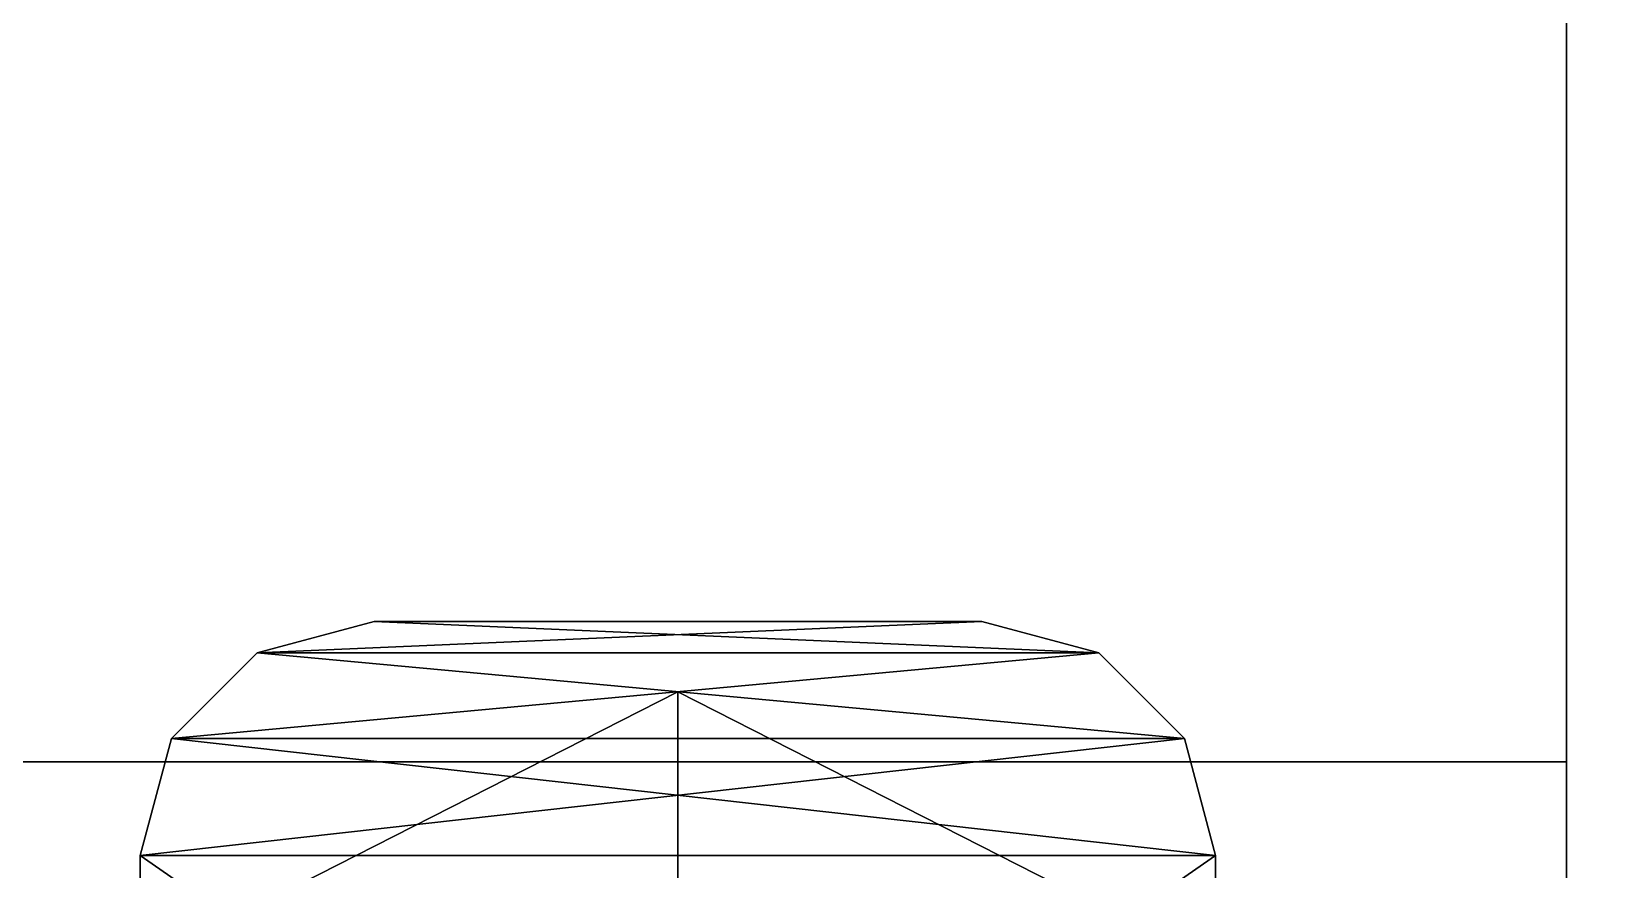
# Model space of a CAD drawing. Extents: x -100 to 4856, y -100 to 4830.
# Drawn here: x 459.17 to 492.65, y 3867.69 to 3885.62 of the extents above; entities that cross this region are included whole.
import ezdxf

# ---------------------------------------------------------------- set-up
doc = ezdxf.new("R2010")
doc.units = 0
for name, color, linetype in [('LAYER0', 7, 'CONTINUOUS'), ('LAYER151', 7, 'CONTINUOUS'), ('LAYER160', 7, 'CONTINUOUS'), ('LAYER172', 7, 'CONTINUOUS'), ('LAYER174', 7, 'CONTINUOUS'), ('LAYER179', 7, 'CONTINUOUS'), ('LAYER272', 7, 'CONTINUOUS'), ('LAYER277', 7, 'CONTINUOUS'), ('LAYER286', 7, 'CONTINUOUS'), ('LAYER291', 7, 'CONTINUOUS'), ('LAYER300', 7, 'CONTINUOUS'), ('LAYER305', 7, 'CONTINUOUS'), ('LAYER641', 7, 'CONTINUOUS'), ('LAYER642', 7, 'CONTINUOUS')]:
    doc.layers.add(name, color=color, linetype=linetype)

msp = doc.modelspace()

# ---------------------------------------------------------------- linework, layer by layer
at = {"layer": 'LAYER0', "invisible_edges": 1}
for points in [[(4856, 4830, -5), (-100, -100, -5), (-100, 4830, -5), (4856, 4830, -5)], [(-100, -100, -5), (4856, 4830, -5), (4856, -100, -5), (-100, -100, -5)], [(4856, -100), (-100, 4830), (-100, -100), (4856, -100)], [(-100, 4830), (4856, -100), (4856, 4830), (-100, 4830)]]:
    msp.add_3dface(points, dxfattribs=at)
at = {"layer": 'LAYER151', "invisible_edges": 1}
for points in [[(20, 4242, 80), (570, 3852, 80), (20, 3852, 80), (20, 4242, 80)], [(570, 3852, 80), (20, 4242, 80), (570, 4242, 80), (570, 3852, 80)], [(570, 4242, 98), (20, 3852, 98), (570, 3852, 98), (570, 4242, 98)], [(20, 3852, 98), (570, 4242, 98), (20, 4242, 98), (20, 3852, 98)]]:
    msp.add_3dface(points, dxfattribs=at)
at = {"layer": 'LAYER160', "invisible_edges": 1}
for points in [[(20, 3852, 2539), (570, 4242, 2539), (20, 4242, 2539), (20, 3852, 2539)], [(570, 4242, 2539), (20, 3852, 2539), (570, 3852, 2539), (570, 4242, 2539)], [(570, 3852, 2521), (20, 4242, 2521), (570, 4242, 2521), (570, 3852, 2521)], [(20, 4242, 2521), (570, 3852, 2521), (20, 3852, 2521), (20, 4242, 2521)]]:
    msp.add_3dface(points, dxfattribs=at)
at = {"layer": 'LAYER172', "invisible_edges": 1}
for points in [[(44.6, 3852, 1984), (510, 4242, 1984), (44.6, 4242, 1984), (44.6, 3852, 1984)], [(510, 4242, 1984), (44.6, 3852, 1984), (510, 3852, 1984), (510, 4242, 1984)], [(510, 3852, 1966), (44.6, 4242, 1966), (510, 4242, 1966), (510, 3852, 1966)], [(44.6, 4242, 1966), (510, 3852, 1966), (44.6, 3852, 1966), (44.6, 4242, 1966)]]:
    msp.add_3dface(points, dxfattribs=at)
at = {"layer": 'LAYER174', "invisible_edges": 1}
for points in [[(44.6, 3852, 866), (510, 4242, 866), (44.6, 4242, 866), (44.6, 3852, 866)], [(510, 4242, 866), (44.6, 3852, 866), (510, 3852, 866), (510, 4242, 866)], [(510, 3852, 848), (44.6, 4242, 848), (510, 4242, 848), (510, 3852, 848)], [(44.6, 4242, 848), (510, 3852, 848), (44.6, 3852, 848), (44.6, 4242, 848)]]:
    msp.add_3dface(points, dxfattribs=at)
at = {"layer": 'LAYER179'}
for points in [[(466.5, 3873, 846.01), (464, 3872.33, 848), (466.5, 3873, 848), (466.5, 3873, 846.01)], [(464, 3872.33, 846.01), (464, 3872.33, 848), (466.5, 3873, 846.01), (464, 3872.33, 846.01)], [(479.5, 3873, 846.01), (464, 3872.33, 846.01), (466.5, 3873, 846.01), (479.5, 3873, 846.01)], [(482, 3872.33, 846.01), (464, 3872.33, 846.01), (479.5, 3873, 846.01), (482, 3872.33, 846.01)], [(464, 3872.33, 848), (482, 3872.33, 848), (466.5, 3873, 848), (464, 3872.33, 848)], [(479.5, 3873, 846.01), (464, 3872.33, 846.01), (482, 3872.33, 846.01), (479.5, 3873, 846.01)], [(466.5, 3873, 846.01), (464, 3872.33, 846.01), (479.5, 3873, 846.01), (466.5, 3873, 846.01)], [(479.5, 3873, 848), (464, 3872.33, 848), (482, 3872.33, 848), (479.5, 3873, 848)], [(466.5, 3873, 848), (464, 3872.33, 848), (479.5, 3873, 848), (466.5, 3873, 848)], [(464, 3872.33, 846.01), (466.5, 3873, 848), (466.5, 3873, 846.01), (464, 3872.33, 846.01)], [(464, 3872.33, 848), (466.5, 3873, 848), (464, 3872.33, 846.01), (464, 3872.33, 848)], [(466.5, 3873, 848), (479.5, 3873, 846.01), (479.5, 3873, 848), (466.5, 3873, 848)], [(466.5, 3873, 846.01), (479.5, 3873, 846.01), (466.5, 3873, 848), (466.5, 3873, 846.01)], [(466.5, 3873, 846.01), (479.5, 3873, 848), (479.5, 3873, 846.01), (466.5, 3873, 846.01)], [(466.5, 3873, 848), (479.5, 3873, 848), (466.5, 3873, 846.01), (466.5, 3873, 848)], [(466.5, 3873, 848), (482, 3872.33, 848), (479.5, 3873, 848), (466.5, 3873, 848)], [(479.5, 3873, 848), (482, 3872.33, 846.01), (479.5, 3873, 846.01), (479.5, 3873, 848)], [(482, 3872.33, 848), (482, 3872.33, 846.01), (479.5, 3873, 848), (482, 3872.33, 848)], [(482, 3872.33, 846.01), (479.5, 3873, 848), (479.5, 3873, 846.01), (482, 3872.33, 846.01)], [(482, 3872.33, 848), (479.5, 3873, 848), (482, 3872.33, 846.01), (482, 3872.33, 848)], [(464, 3872.33, 846.01), (462.1699, 3870.5, 848), (464, 3872.33, 848), (464, 3872.33, 846.01)], [(462.1699, 3870.5, 846.01), (462.1699, 3870.5, 848), (464, 3872.33, 846.01), (462.1699, 3870.5, 846.01)], [(482, 3872.33, 846.01), (462.1699, 3870.5, 846.01), (464, 3872.33, 846.01), (482, 3872.33, 846.01)], [(483.8301, 3870.5, 846.01), (462.1699, 3870.5, 846.01), (482, 3872.33, 846.01), (483.8301, 3870.5, 846.01)], [(462.1699, 3870.5, 848), (483.8301, 3870.5, 848), (464, 3872.33, 848), (462.1699, 3870.5, 848)], [(482, 3872.33, 846.01), (462.1699, 3870.5, 846.01), (483.8301, 3870.5, 846.01), (482, 3872.33, 846.01)], [(464, 3872.33, 846.01), (462.1699, 3870.5, 846.01), (482, 3872.33, 846.01), (464, 3872.33, 846.01)], [(482, 3872.33, 848), (462.1699, 3870.5, 848), (483.8301, 3870.5, 848), (482, 3872.33, 848)], [(464, 3872.33, 848), (462.1699, 3870.5, 848), (482, 3872.33, 848), (464, 3872.33, 848)], [(462.1699, 3870.5, 846.01), (464, 3872.33, 848), (464, 3872.33, 846.01), (462.1699, 3870.5, 846.01)], [(462.1699, 3870.5, 848), (464, 3872.33, 848), (462.1699, 3870.5, 846.01), (462.1699, 3870.5, 848)], [(464, 3872.33, 848), (483.8301, 3870.5, 848), (482, 3872.33, 848), (464, 3872.33, 848)], [(482, 3872.33, 848), (483.8301, 3870.5, 846.01), (482, 3872.33, 846.01), (482, 3872.33, 848)], [(483.8301, 3870.5, 848), (483.8301, 3870.5, 846.01), (482, 3872.33, 848), (483.8301, 3870.5, 848)], [(483.8301, 3870.5, 846.01), (482, 3872.33, 848), (482, 3872.33, 846.01), (483.8301, 3870.5, 846.01)], [(483.8301, 3870.5, 848), (482, 3872.33, 848), (483.8301, 3870.5, 846.01), (483.8301, 3870.5, 848)], [(464.9165, 3867.387, 862), (473, 3865, 862), (473, 3871.5, 862), (464.9165, 3867.387, 862)], [(473, 3871.5, 848), (464.9165, 3867.387, 862), (473, 3871.5, 862), (473, 3871.5, 848)], [(464.9165, 3867.387, 848), (464.9165, 3867.387, 862), (473, 3871.5, 848), (464.9165, 3867.387, 848)], [(473, 3871.5, 848), (464.9165, 3867.387, 862), (464.9165, 3867.387, 848), (473, 3871.5, 848)], [(473, 3871.5, 862), (464.9165, 3867.387, 862), (473, 3871.5, 848), (473, 3871.5, 862)], [(464.9165, 3867.387, 862), (473, 3871.5, 862), (473, 3865, 862), (464.9165, 3867.387, 862)], [(473, 3865, 862), (481.0835, 3867.387, 862), (473, 3871.5, 862), (473, 3865, 862)], [(473, 3871.5, 862), (481.0835, 3867.387, 848), (473, 3871.5, 848), (473, 3871.5, 862)], [(481.0835, 3867.387, 862), (481.0835, 3867.387, 848), (473, 3871.5, 862), (481.0835, 3867.387, 862)], [(481.0835, 3867.387, 848), (473, 3871.5, 862), (473, 3871.5, 848), (481.0835, 3867.387, 848)], [(481.0835, 3867.387, 862), (473, 3871.5, 862), (481.0835, 3867.387, 848), (481.0835, 3867.387, 862)], [(481.0835, 3867.387, 862), (473, 3871.5, 862), (473, 3865, 862), (481.0835, 3867.387, 862)], [(462.1699, 3870.5, 846.01), (461.5, 3868, 848), (462.1699, 3870.5, 848), (462.1699, 3870.5, 846.01)], [(461.5, 3868, 846.01), (461.5, 3868, 848), (462.1699, 3870.5, 846.01), (461.5, 3868, 846.01)], [(461.5, 3868, 846.01), (462.1699, 3870.5, 846.01), (484.5, 3868, 846.01), (461.5, 3868, 846.01)], [(461.5, 3868, 848), (484.5, 3868, 848), (462.1699, 3870.5, 848), (461.5, 3868, 848)], [(483.8301, 3870.5, 846.01), (461.5, 3868, 846.01), (484.5, 3868, 846.01), (483.8301, 3870.5, 846.01)], [(462.1699, 3870.5, 846.01), (461.5, 3868, 846.01), (483.8301, 3870.5, 846.01), (462.1699, 3870.5, 846.01)], [(483.8301, 3870.5, 848), (461.5, 3868, 848), (484.5, 3868, 848), (483.8301, 3870.5, 848)], [(462.1699, 3870.5, 848), (461.5, 3868, 848), (483.8301, 3870.5, 848), (462.1699, 3870.5, 848)], [(461.5, 3868, 846.01), (462.1699, 3870.5, 848), (462.1699, 3870.5, 846.01), (461.5, 3868, 846.01)], [(461.5, 3868, 848), (462.1699, 3870.5, 848), (461.5, 3868, 846.01), (461.5, 3868, 848)], [(484.5, 3868, 846.01), (462.1699, 3870.5, 846.01), (483.8301, 3870.5, 846.01), (484.5, 3868, 846.01)], [(462.1699, 3870.5, 848), (484.5, 3868, 848), (483.8301, 3870.5, 848), (462.1699, 3870.5, 848)], [(483.8301, 3870.5, 848), (484.5, 3868, 846.01), (483.8301, 3870.5, 846.01), (483.8301, 3870.5, 848)], [(484.5, 3868, 848), (484.5, 3868, 846.01), (483.8301, 3870.5, 848), (484.5, 3868, 848)], [(484.5, 3868, 846.01), (483.8301, 3870.5, 848), (483.8301, 3870.5, 846.01), (484.5, 3868, 846.01)], [(484.5, 3868, 848), (483.8301, 3870.5, 848), (484.5, 3868, 846.01), (484.5, 3868, 848)], [(461.5, 3852, 846.01), (484.5, 3868, 846.01), (484.5, 3852, 846.01), (461.5, 3852, 846.01)], [(461.5, 3868, 846.01), (484.5, 3868, 846.01), (461.5, 3852, 846.01), (461.5, 3868, 846.01)], [(461.5, 3852, 848), (484.5, 3868, 848), (484.5, 3852, 848), (461.5, 3852, 848)], [(461.5, 3868, 848), (484.5, 3868, 848), (461.5, 3852, 848), (461.5, 3868, 848)], [(461.5, 3868, 848), (461.5, 3852, 846.01), (461.5, 3868, 846.01), (461.5, 3868, 848)], [(461.5, 3852, 848), (461.5, 3852, 846.01), (461.5, 3868, 848), (461.5, 3852, 848)], [(484.5, 3868, 846.01), (461.5, 3852, 846.01), (461.5, 3868, 846.01), (484.5, 3868, 846.01)], [(484.5, 3852, 846.01), (461.5, 3852, 846.01), (484.5, 3868, 846.01), (484.5, 3852, 846.01)], [(461.5, 3852, 846.01), (461.5, 3868, 848), (461.5, 3868, 846.01), (461.5, 3852, 846.01)], [(461.5, 3852, 848), (461.5, 3868, 848), (461.5, 3852, 846.01), (461.5, 3852, 848)], [(461.5, 3868, 848), (484.5, 3852, 848), (484.5, 3868, 848), (461.5, 3868, 848)], [(461.5, 3852, 848), (484.5, 3852, 848), (461.5, 3868, 848), (461.5, 3852, 848)], [(484.5, 3868, 846.01), (484.5, 3852, 848), (484.5, 3852, 846.01), (484.5, 3868, 846.01)], [(484.5, 3868, 848), (484.5, 3852, 848), (484.5, 3868, 846.01), (484.5, 3868, 848)], [(484.5, 3852, 848), (484.5, 3868, 846.01), (484.5, 3868, 848), (484.5, 3852, 848)], [(484.5, 3852, 846.01), (484.5, 3868, 846.01), (484.5, 3852, 848), (484.5, 3852, 846.01)]]:
    msp.add_3dface(points, dxfattribs=at)
at = {"layer": 'LAYER272', "invisible_edges": 1}
for points in [[(44.6, 3852, 482), (510, 4242, 482), (44.6, 4242, 482), (44.6, 3852, 482)], [(510, 4242, 482), (44.6, 3852, 482), (510, 3852, 482), (510, 4242, 482)], [(510, 3852, 464), (44.6, 4242, 464), (510, 4242, 464), (510, 3852, 464)], [(44.6, 4242, 464), (510, 3852, 464), (44.6, 3852, 464), (44.6, 4242, 464)]]:
    msp.add_3dface(points, dxfattribs=at)
at = {"layer": 'LAYER277'}
for points in [[(466.5, 3873, 462.01), (464, 3872.33, 464), (466.5, 3873, 464), (466.5, 3873, 462.01)], [(464, 3872.33, 462.01), (464, 3872.33, 464), (466.5, 3873, 462.01), (464, 3872.33, 462.01)], [(479.5, 3873, 462.01), (464, 3872.33, 462.01), (466.5, 3873, 462.01), (479.5, 3873, 462.01)], [(482, 3872.33, 462.01), (464, 3872.33, 462.01), (479.5, 3873, 462.01), (482, 3872.33, 462.01)], [(464, 3872.33, 464), (482, 3872.33, 464), (466.5, 3873, 464), (464, 3872.33, 464)], [(479.5, 3873, 462.01), (464, 3872.33, 462.01), (482, 3872.33, 462.01), (479.5, 3873, 462.01)], [(466.5, 3873, 462.01), (464, 3872.33, 462.01), (479.5, 3873, 462.01), (466.5, 3873, 462.01)], [(479.5, 3873, 464), (464, 3872.33, 464), (482, 3872.33, 464), (479.5, 3873, 464)], [(466.5, 3873, 464), (464, 3872.33, 464), (479.5, 3873, 464), (466.5, 3873, 464)], [(464, 3872.33, 462.01), (466.5, 3873, 464), (466.5, 3873, 462.01), (464, 3872.33, 462.01)], [(464, 3872.33, 464), (466.5, 3873, 464), (464, 3872.33, 462.01), (464, 3872.33, 464)], [(466.5, 3873, 464), (479.5, 3873, 462.01), (479.5, 3873, 464), (466.5, 3873, 464)], [(466.5, 3873, 462.01), (479.5, 3873, 462.01), (466.5, 3873, 464), (466.5, 3873, 462.01)], [(466.5, 3873, 462.01), (479.5, 3873, 464), (479.5, 3873, 462.01), (466.5, 3873, 462.01)], [(466.5, 3873, 464), (479.5, 3873, 464), (466.5, 3873, 462.01), (466.5, 3873, 464)], [(466.5, 3873, 464), (482, 3872.33, 464), (479.5, 3873, 464), (466.5, 3873, 464)], [(479.5, 3873, 464), (482, 3872.33, 462.01), (479.5, 3873, 462.01), (479.5, 3873, 464)], [(482, 3872.33, 464), (482, 3872.33, 462.01), (479.5, 3873, 464), (482, 3872.33, 464)], [(482, 3872.33, 462.01), (479.5, 3873, 464), (479.5, 3873, 462.01), (482, 3872.33, 462.01)], [(482, 3872.33, 464), (479.5, 3873, 464), (482, 3872.33, 462.01), (482, 3872.33, 464)], [(464, 3872.33, 462.01), (462.1699, 3870.5, 464), (464, 3872.33, 464), (464, 3872.33, 462.01)], [(462.1699, 3870.5, 462.01), (462.1699, 3870.5, 464), (464, 3872.33, 462.01), (462.1699, 3870.5, 462.01)], [(482, 3872.33, 462.01), (462.1699, 3870.5, 462.01), (464, 3872.33, 462.01), (482, 3872.33, 462.01)], [(483.8301, 3870.5, 462.01), (462.1699, 3870.5, 462.01), (482, 3872.33, 462.01), (483.8301, 3870.5, 462.01)], [(462.1699, 3870.5, 464), (483.8301, 3870.5, 464), (464, 3872.33, 464), (462.1699, 3870.5, 464)], [(482, 3872.33, 462.01), (462.1699, 3870.5, 462.01), (483.8301, 3870.5, 462.01), (482, 3872.33, 462.01)], [(464, 3872.33, 462.01), (462.1699, 3870.5, 462.01), (482, 3872.33, 462.01), (464, 3872.33, 462.01)], [(482, 3872.33, 464), (462.1699, 3870.5, 464), (483.8301, 3870.5, 464), (482, 3872.33, 464)], [(464, 3872.33, 464), (462.1699, 3870.5, 464), (482, 3872.33, 464), (464, 3872.33, 464)], [(462.1699, 3870.5, 462.01), (464, 3872.33, 464), (464, 3872.33, 462.01), (462.1699, 3870.5, 462.01)], [(462.1699, 3870.5, 464), (464, 3872.33, 464), (462.1699, 3870.5, 462.01), (462.1699, 3870.5, 464)], [(464, 3872.33, 464), (483.8301, 3870.5, 464), (482, 3872.33, 464), (464, 3872.33, 464)], [(482, 3872.33, 464), (483.8301, 3870.5, 462.01), (482, 3872.33, 462.01), (482, 3872.33, 464)], [(483.8301, 3870.5, 464), (483.8301, 3870.5, 462.01), (482, 3872.33, 464), (483.8301, 3870.5, 464)], [(483.8301, 3870.5, 462.01), (482, 3872.33, 464), (482, 3872.33, 462.01), (483.8301, 3870.5, 462.01)], [(483.8301, 3870.5, 464), (482, 3872.33, 464), (483.8301, 3870.5, 462.01), (483.8301, 3870.5, 464)], [(464.9165, 3867.387, 478), (473, 3865, 478), (473, 3871.5, 478), (464.9165, 3867.387, 478)], [(473, 3871.5, 464), (464.9165, 3867.387, 478), (473, 3871.5, 478), (473, 3871.5, 464)], [(464.9165, 3867.387, 464), (464.9165, 3867.387, 478), (473, 3871.5, 464), (464.9165, 3867.387, 464)], [(473, 3871.5, 464), (464.9165, 3867.387, 478), (464.9165, 3867.387, 464), (473, 3871.5, 464)], [(473, 3871.5, 478), (464.9165, 3867.387, 478), (473, 3871.5, 464), (473, 3871.5, 478)], [(464.9165, 3867.387, 478), (473, 3871.5, 478), (473, 3865, 478), (464.9165, 3867.387, 478)], [(473, 3865, 478), (481.0835, 3867.387, 478), (473, 3871.5, 478), (473, 3865, 478)], [(473, 3871.5, 478), (481.0835, 3867.387, 464), (473, 3871.5, 464), (473, 3871.5, 478)], [(481.0835, 3867.387, 478), (481.0835, 3867.387, 464), (473, 3871.5, 478), (481.0835, 3867.387, 478)], [(481.0835, 3867.387, 464), (473, 3871.5, 478), (473, 3871.5, 464), (481.0835, 3867.387, 464)], [(481.0835, 3867.387, 478), (473, 3871.5, 478), (481.0835, 3867.387, 464), (481.0835, 3867.387, 478)], [(481.0835, 3867.387, 478), (473, 3871.5, 478), (473, 3865, 478), (481.0835, 3867.387, 478)], [(462.1699, 3870.5, 462.01), (461.5, 3868, 464), (462.1699, 3870.5, 464), (462.1699, 3870.5, 462.01)], [(461.5, 3868, 462.01), (461.5, 3868, 464), (462.1699, 3870.5, 462.01), (461.5, 3868, 462.01)], [(461.5, 3868, 462.01), (462.1699, 3870.5, 462.01), (484.5, 3868, 462.01), (461.5, 3868, 462.01)], [(461.5, 3868, 464), (484.5, 3868, 464), (462.1699, 3870.5, 464), (461.5, 3868, 464)], [(483.8301, 3870.5, 462.01), (461.5, 3868, 462.01), (484.5, 3868, 462.01), (483.8301, 3870.5, 462.01)], [(462.1699, 3870.5, 462.01), (461.5, 3868, 462.01), (483.8301, 3870.5, 462.01), (462.1699, 3870.5, 462.01)], [(483.8301, 3870.5, 464), (461.5, 3868, 464), (484.5, 3868, 464), (483.8301, 3870.5, 464)], [(462.1699, 3870.5, 464), (461.5, 3868, 464), (483.8301, 3870.5, 464), (462.1699, 3870.5, 464)], [(461.5, 3868, 462.01), (462.1699, 3870.5, 464), (462.1699, 3870.5, 462.01), (461.5, 3868, 462.01)], [(461.5, 3868, 464), (462.1699, 3870.5, 464), (461.5, 3868, 462.01), (461.5, 3868, 464)], [(484.5, 3868, 462.01), (462.1699, 3870.5, 462.01), (483.8301, 3870.5, 462.01), (484.5, 3868, 462.01)], [(462.1699, 3870.5, 464), (484.5, 3868, 464), (483.8301, 3870.5, 464), (462.1699, 3870.5, 464)], [(483.8301, 3870.5, 464), (484.5, 3868, 462.01), (483.8301, 3870.5, 462.01), (483.8301, 3870.5, 464)], [(484.5, 3868, 464), (484.5, 3868, 462.01), (483.8301, 3870.5, 464), (484.5, 3868, 464)], [(484.5, 3868, 462.01), (483.8301, 3870.5, 464), (483.8301, 3870.5, 462.01), (484.5, 3868, 462.01)], [(484.5, 3868, 464), (483.8301, 3870.5, 464), (484.5, 3868, 462.01), (484.5, 3868, 464)], [(461.5, 3852, 462.01), (484.5, 3868, 462.01), (484.5, 3852, 462.01), (461.5, 3852, 462.01)], [(461.5, 3868, 462.01), (484.5, 3868, 462.01), (461.5, 3852, 462.01), (461.5, 3868, 462.01)], [(461.5, 3852, 464), (484.5, 3868, 464), (484.5, 3852, 464), (461.5, 3852, 464)], [(461.5, 3868, 464), (484.5, 3868, 464), (461.5, 3852, 464), (461.5, 3868, 464)], [(461.5, 3868, 464), (461.5, 3852, 462.01), (461.5, 3868, 462.01), (461.5, 3868, 464)], [(461.5, 3852, 464), (461.5, 3852, 462.01), (461.5, 3868, 464), (461.5, 3852, 464)], [(484.5, 3868, 462.01), (461.5, 3852, 462.01), (461.5, 3868, 462.01), (484.5, 3868, 462.01)], [(484.5, 3852, 462.01), (461.5, 3852, 462.01), (484.5, 3868, 462.01), (484.5, 3852, 462.01)], [(461.5, 3852, 462.01), (461.5, 3868, 464), (461.5, 3868, 462.01), (461.5, 3852, 462.01)], [(461.5, 3852, 464), (461.5, 3868, 464), (461.5, 3852, 462.01), (461.5, 3852, 464)], [(461.5, 3868, 464), (484.5, 3852, 464), (484.5, 3868, 464), (461.5, 3868, 464)], [(461.5, 3852, 464), (484.5, 3852, 464), (461.5, 3868, 464), (461.5, 3852, 464)], [(484.5, 3868, 462.01), (484.5, 3852, 464), (484.5, 3852, 462.01), (484.5, 3868, 462.01)], [(484.5, 3868, 464), (484.5, 3852, 464), (484.5, 3868, 462.01), (484.5, 3868, 464)], [(484.5, 3852, 464), (484.5, 3868, 462.01), (484.5, 3868, 464), (484.5, 3852, 464)], [(484.5, 3852, 462.01), (484.5, 3868, 462.01), (484.5, 3852, 464), (484.5, 3852, 462.01)]]:
    msp.add_3dface(points, dxfattribs=at)
at = {"layer": 'LAYER286', "invisible_edges": 1}
for points in [[(44.6, 3852, 1240), (510, 4242, 1240), (44.6, 4242, 1240), (44.6, 3852, 1240)], [(510, 4242, 1240), (44.6, 3852, 1240), (510, 3852, 1240), (510, 4242, 1240)], [(510, 3852, 1222), (44.6, 4242, 1222), (510, 4242, 1222), (510, 3852, 1222)], [(44.6, 4242, 1222), (510, 3852, 1222), (44.6, 3852, 1222), (44.6, 4242, 1222)]]:
    msp.add_3dface(points, dxfattribs=at)
at = {"layer": 'LAYER291'}
for points in [[(466.5, 3873, 1220.01), (464, 3872.33, 1222), (466.5, 3873, 1222), (466.5, 3873, 1220.01)], [(464, 3872.33, 1220.01), (464, 3872.33, 1222), (466.5, 3873, 1220.01), (464, 3872.33, 1220.01)], [(479.5, 3873, 1220.01), (464, 3872.33, 1220.01), (466.5, 3873, 1220.01), (479.5, 3873, 1220.01)], [(482, 3872.33, 1220.01), (464, 3872.33, 1220.01), (479.5, 3873, 1220.01), (482, 3872.33, 1220.01)], [(464, 3872.33, 1222), (482, 3872.33, 1222), (466.5, 3873, 1222), (464, 3872.33, 1222)], [(479.5, 3873, 1220.01), (464, 3872.33, 1220.01), (482, 3872.33, 1220.01), (479.5, 3873, 1220.01)], [(466.5, 3873, 1220.01), (464, 3872.33, 1220.01), (479.5, 3873, 1220.01), (466.5, 3873, 1220.01)], [(479.5, 3873, 1222), (464, 3872.33, 1222), (482, 3872.33, 1222), (479.5, 3873, 1222)], [(466.5, 3873, 1222), (464, 3872.33, 1222), (479.5, 3873, 1222), (466.5, 3873, 1222)], [(464, 3872.33, 1220.01), (466.5, 3873, 1222), (466.5, 3873, 1220.01), (464, 3872.33, 1220.01)], [(464, 3872.33, 1222), (466.5, 3873, 1222), (464, 3872.33, 1220.01), (464, 3872.33, 1222)], [(466.5, 3873, 1222), (479.5, 3873, 1220.01), (479.5, 3873, 1222), (466.5, 3873, 1222)], [(466.5, 3873, 1220.01), (479.5, 3873, 1220.01), (466.5, 3873, 1222), (466.5, 3873, 1220.01)], [(466.5, 3873, 1220.01), (479.5, 3873, 1222), (479.5, 3873, 1220.01), (466.5, 3873, 1220.01)], [(466.5, 3873, 1222), (479.5, 3873, 1222), (466.5, 3873, 1220.01), (466.5, 3873, 1222)], [(466.5, 3873, 1222), (482, 3872.33, 1222), (479.5, 3873, 1222), (466.5, 3873, 1222)], [(479.5, 3873, 1222), (482, 3872.33, 1220.01), (479.5, 3873, 1220.01), (479.5, 3873, 1222)], [(482, 3872.33, 1222), (482, 3872.33, 1220.01), (479.5, 3873, 1222), (482, 3872.33, 1222)], [(482, 3872.33, 1220.01), (479.5, 3873, 1222), (479.5, 3873, 1220.01), (482, 3872.33, 1220.01)], [(482, 3872.33, 1222), (479.5, 3873, 1222), (482, 3872.33, 1220.01), (482, 3872.33, 1222)], [(464, 3872.33, 1220.01), (462.1699, 3870.5, 1222), (464, 3872.33, 1222), (464, 3872.33, 1220.01)], [(462.1699, 3870.5, 1220.01), (462.1699, 3870.5, 1222), (464, 3872.33, 1220.01), (462.1699, 3870.5, 1220.01)], [(482, 3872.33, 1220.01), (462.1699, 3870.5, 1220.01), (464, 3872.33, 1220.01), (482, 3872.33, 1220.01)], [(483.8301, 3870.5, 1220.01), (462.1699, 3870.5, 1220.01), (482, 3872.33, 1220.01), (483.8301, 3870.5, 1220.01)], [(462.1699, 3870.5, 1222), (483.8301, 3870.5, 1222), (464, 3872.33, 1222), (462.1699, 3870.5, 1222)], [(482, 3872.33, 1220.01), (462.1699, 3870.5, 1220.01), (483.8301, 3870.5, 1220.01), (482, 3872.33, 1220.01)], [(464, 3872.33, 1220.01), (462.1699, 3870.5, 1220.01), (482, 3872.33, 1220.01), (464, 3872.33, 1220.01)], [(482, 3872.33, 1222), (462.1699, 3870.5, 1222), (483.8301, 3870.5, 1222), (482, 3872.33, 1222)], [(464, 3872.33, 1222), (462.1699, 3870.5, 1222), (482, 3872.33, 1222), (464, 3872.33, 1222)], [(462.1699, 3870.5, 1220.01), (464, 3872.33, 1222), (464, 3872.33, 1220.01), (462.1699, 3870.5, 1220.01)], [(462.1699, 3870.5, 1222), (464, 3872.33, 1222), (462.1699, 3870.5, 1220.01), (462.1699, 3870.5, 1222)], [(464, 3872.33, 1222), (483.8301, 3870.5, 1222), (482, 3872.33, 1222), (464, 3872.33, 1222)], [(482, 3872.33, 1222), (483.8301, 3870.5, 1220.01), (482, 3872.33, 1220.01), (482, 3872.33, 1222)], [(483.8301, 3870.5, 1222), (483.8301, 3870.5, 1220.01), (482, 3872.33, 1222), (483.8301, 3870.5, 1222)], [(483.8301, 3870.5, 1220.01), (482, 3872.33, 1222), (482, 3872.33, 1220.01), (483.8301, 3870.5, 1220.01)], [(483.8301, 3870.5, 1222), (482, 3872.33, 1222), (483.8301, 3870.5, 1220.01), (483.8301, 3870.5, 1222)], [(464.9165, 3867.387, 1236), (473, 3865, 1236), (473, 3871.5, 1236), (464.9165, 3867.387, 1236)], [(473, 3871.5, 1222), (464.9165, 3867.387, 1236), (473, 3871.5, 1236), (473, 3871.5, 1222)], [(464.9165, 3867.387, 1222), (464.9165, 3867.387, 1236), (473, 3871.5, 1222), (464.9165, 3867.387, 1222)], [(473, 3871.5, 1222), (464.9165, 3867.387, 1236), (464.9165, 3867.387, 1222), (473, 3871.5, 1222)], [(473, 3871.5, 1236), (464.9165, 3867.387, 1236), (473, 3871.5, 1222), (473, 3871.5, 1236)], [(464.9165, 3867.387, 1236), (473, 3871.5, 1236), (473, 3865, 1236), (464.9165, 3867.387, 1236)], [(473, 3865, 1236), (481.0835, 3867.387, 1236), (473, 3871.5, 1236), (473, 3865, 1236)], [(473, 3871.5, 1236), (481.0835, 3867.387, 1222), (473, 3871.5, 1222), (473, 3871.5, 1236)], [(481.0835, 3867.387, 1236), (481.0835, 3867.387, 1222), (473, 3871.5, 1236), (481.0835, 3867.387, 1236)], [(481.0835, 3867.387, 1222), (473, 3871.5, 1236), (473, 3871.5, 1222), (481.0835, 3867.387, 1222)], [(481.0835, 3867.387, 1236), (473, 3871.5, 1236), (481.0835, 3867.387, 1222), (481.0835, 3867.387, 1236)], [(481.0835, 3867.387, 1236), (473, 3871.5, 1236), (473, 3865, 1236), (481.0835, 3867.387, 1236)], [(462.1699, 3870.5, 1220.01), (461.5, 3868, 1222), (462.1699, 3870.5, 1222), (462.1699, 3870.5, 1220.01)], [(461.5, 3868, 1220.01), (461.5, 3868, 1222), (462.1699, 3870.5, 1220.01), (461.5, 3868, 1220.01)], [(461.5, 3868, 1220.01), (462.1699, 3870.5, 1220.01), (484.5, 3868, 1220.01), (461.5, 3868, 1220.01)], [(461.5, 3868, 1222), (484.5, 3868, 1222), (462.1699, 3870.5, 1222), (461.5, 3868, 1222)], [(483.8301, 3870.5, 1220.01), (461.5, 3868, 1220.01), (484.5, 3868, 1220.01), (483.8301, 3870.5, 1220.01)], [(462.1699, 3870.5, 1220.01), (461.5, 3868, 1220.01), (483.8301, 3870.5, 1220.01), (462.1699, 3870.5, 1220.01)], [(483.8301, 3870.5, 1222), (461.5, 3868, 1222), (484.5, 3868, 1222), (483.8301, 3870.5, 1222)], [(462.1699, 3870.5, 1222), (461.5, 3868, 1222), (483.8301, 3870.5, 1222), (462.1699, 3870.5, 1222)], [(461.5, 3868, 1220.01), (462.1699, 3870.5, 1222), (462.1699, 3870.5, 1220.01), (461.5, 3868, 1220.01)], [(461.5, 3868, 1222), (462.1699, 3870.5, 1222), (461.5, 3868, 1220.01), (461.5, 3868, 1222)], [(484.5, 3868, 1220.01), (462.1699, 3870.5, 1220.01), (483.8301, 3870.5, 1220.01), (484.5, 3868, 1220.01)], [(462.1699, 3870.5, 1222), (484.5, 3868, 1222), (483.8301, 3870.5, 1222), (462.1699, 3870.5, 1222)], [(483.8301, 3870.5, 1222), (484.5, 3868, 1220.01), (483.8301, 3870.5, 1220.01), (483.8301, 3870.5, 1222)], [(484.5, 3868, 1222), (484.5, 3868, 1220.01), (483.8301, 3870.5, 1222), (484.5, 3868, 1222)], [(484.5, 3868, 1220.01), (483.8301, 3870.5, 1222), (483.8301, 3870.5, 1220.01), (484.5, 3868, 1220.01)], [(484.5, 3868, 1222), (483.8301, 3870.5, 1222), (484.5, 3868, 1220.01), (484.5, 3868, 1222)], [(461.5, 3852, 1220.01), (484.5, 3868, 1220.01), (484.5, 3852, 1220.01), (461.5, 3852, 1220.01)], [(461.5, 3868, 1220.01), (484.5, 3868, 1220.01), (461.5, 3852, 1220.01), (461.5, 3868, 1220.01)], [(461.5, 3852, 1222), (484.5, 3868, 1222), (484.5, 3852, 1222), (461.5, 3852, 1222)], [(461.5, 3868, 1222), (484.5, 3868, 1222), (461.5, 3852, 1222), (461.5, 3868, 1222)], [(461.5, 3868, 1222), (461.5, 3852, 1220.01), (461.5, 3868, 1220.01), (461.5, 3868, 1222)], [(461.5, 3852, 1222), (461.5, 3852, 1220.01), (461.5, 3868, 1222), (461.5, 3852, 1222)], [(484.5, 3868, 1220.01), (461.5, 3852, 1220.01), (461.5, 3868, 1220.01), (484.5, 3868, 1220.01)], [(484.5, 3852, 1220.01), (461.5, 3852, 1220.01), (484.5, 3868, 1220.01), (484.5, 3852, 1220.01)], [(461.5, 3852, 1220.01), (461.5, 3868, 1222), (461.5, 3868, 1220.01), (461.5, 3852, 1220.01)], [(461.5, 3852, 1222), (461.5, 3868, 1222), (461.5, 3852, 1220.01), (461.5, 3852, 1222)], [(461.5, 3868, 1222), (484.5, 3852, 1222), (484.5, 3868, 1222), (461.5, 3868, 1222)], [(461.5, 3852, 1222), (484.5, 3852, 1222), (461.5, 3868, 1222), (461.5, 3852, 1222)], [(484.5, 3868, 1220.01), (484.5, 3852, 1222), (484.5, 3852, 1220.01), (484.5, 3868, 1220.01)], [(484.5, 3868, 1222), (484.5, 3852, 1222), (484.5, 3868, 1220.01), (484.5, 3868, 1222)], [(484.5, 3852, 1222), (484.5, 3868, 1220.01), (484.5, 3868, 1222), (484.5, 3852, 1222)], [(484.5, 3852, 1220.01), (484.5, 3868, 1220.01), (484.5, 3852, 1222), (484.5, 3852, 1220.01)]]:
    msp.add_3dface(points, dxfattribs=at)
at = {"layer": 'LAYER300', "invisible_edges": 1}
for points in [[(44.6, 3852, 1612), (510, 4242, 1612), (44.6, 4242, 1612), (44.6, 3852, 1612)], [(510, 4242, 1612), (44.6, 3852, 1612), (510, 3852, 1612), (510, 4242, 1612)], [(510, 3852, 1594), (44.6, 4242, 1594), (510, 4242, 1594), (510, 3852, 1594)], [(44.6, 4242, 1594), (510, 3852, 1594), (44.6, 3852, 1594), (44.6, 4242, 1594)]]:
    msp.add_3dface(points, dxfattribs=at)
at = {"layer": 'LAYER305'}
for points in [[(466.5, 3873, 1592.01), (464, 3872.33, 1594), (466.5, 3873, 1594), (466.5, 3873, 1592.01)], [(464, 3872.33, 1592.01), (464, 3872.33, 1594), (466.5, 3873, 1592.01), (464, 3872.33, 1592.01)], [(479.5, 3873, 1592.01), (464, 3872.33, 1592.01), (466.5, 3873, 1592.01), (479.5, 3873, 1592.01)], [(482, 3872.33, 1592.01), (464, 3872.33, 1592.01), (479.5, 3873, 1592.01), (482, 3872.33, 1592.01)], [(464, 3872.33, 1594), (482, 3872.33, 1594), (466.5, 3873, 1594), (464, 3872.33, 1594)], [(479.5, 3873, 1592.01), (464, 3872.33, 1592.01), (482, 3872.33, 1592.01), (479.5, 3873, 1592.01)], [(466.5, 3873, 1592.01), (464, 3872.33, 1592.01), (479.5, 3873, 1592.01), (466.5, 3873, 1592.01)], [(479.5, 3873, 1594), (464, 3872.33, 1594), (482, 3872.33, 1594), (479.5, 3873, 1594)], [(466.5, 3873, 1594), (464, 3872.33, 1594), (479.5, 3873, 1594), (466.5, 3873, 1594)], [(464, 3872.33, 1592.01), (466.5, 3873, 1594), (466.5, 3873, 1592.01), (464, 3872.33, 1592.01)], [(464, 3872.33, 1594), (466.5, 3873, 1594), (464, 3872.33, 1592.01), (464, 3872.33, 1594)], [(466.5, 3873, 1594), (479.5, 3873, 1592.01), (479.5, 3873, 1594), (466.5, 3873, 1594)], [(466.5, 3873, 1592.01), (479.5, 3873, 1592.01), (466.5, 3873, 1594), (466.5, 3873, 1592.01)], [(466.5, 3873, 1592.01), (479.5, 3873, 1594), (479.5, 3873, 1592.01), (466.5, 3873, 1592.01)], [(466.5, 3873, 1594), (479.5, 3873, 1594), (466.5, 3873, 1592.01), (466.5, 3873, 1594)], [(466.5, 3873, 1594), (482, 3872.33, 1594), (479.5, 3873, 1594), (466.5, 3873, 1594)], [(479.5, 3873, 1594), (482, 3872.33, 1592.01), (479.5, 3873, 1592.01), (479.5, 3873, 1594)], [(482, 3872.33, 1594), (482, 3872.33, 1592.01), (479.5, 3873, 1594), (482, 3872.33, 1594)], [(482, 3872.33, 1592.01), (479.5, 3873, 1594), (479.5, 3873, 1592.01), (482, 3872.33, 1592.01)], [(482, 3872.33, 1594), (479.5, 3873, 1594), (482, 3872.33, 1592.01), (482, 3872.33, 1594)], [(464, 3872.33, 1592.01), (462.1699, 3870.5, 1594), (464, 3872.33, 1594), (464, 3872.33, 1592.01)], [(462.1699, 3870.5, 1592.01), (462.1699, 3870.5, 1594), (464, 3872.33, 1592.01), (462.1699, 3870.5, 1592.01)], [(482, 3872.33, 1592.01), (462.1699, 3870.5, 1592.01), (464, 3872.33, 1592.01), (482, 3872.33, 1592.01)], [(483.8301, 3870.5, 1592.01), (462.1699, 3870.5, 1592.01), (482, 3872.33, 1592.01), (483.8301, 3870.5, 1592.01)], [(462.1699, 3870.5, 1594), (483.8301, 3870.5, 1594), (464, 3872.33, 1594), (462.1699, 3870.5, 1594)], [(482, 3872.33, 1592.01), (462.1699, 3870.5, 1592.01), (483.8301, 3870.5, 1592.01), (482, 3872.33, 1592.01)], [(464, 3872.33, 1592.01), (462.1699, 3870.5, 1592.01), (482, 3872.33, 1592.01), (464, 3872.33, 1592.01)], [(482, 3872.33, 1594), (462.1699, 3870.5, 1594), (483.8301, 3870.5, 1594), (482, 3872.33, 1594)], [(464, 3872.33, 1594), (462.1699, 3870.5, 1594), (482, 3872.33, 1594), (464, 3872.33, 1594)], [(462.1699, 3870.5, 1592.01), (464, 3872.33, 1594), (464, 3872.33, 1592.01), (462.1699, 3870.5, 1592.01)], [(462.1699, 3870.5, 1594), (464, 3872.33, 1594), (462.1699, 3870.5, 1592.01), (462.1699, 3870.5, 1594)], [(464, 3872.33, 1594), (483.8301, 3870.5, 1594), (482, 3872.33, 1594), (464, 3872.33, 1594)], [(482, 3872.33, 1594), (483.8301, 3870.5, 1592.01), (482, 3872.33, 1592.01), (482, 3872.33, 1594)], [(483.8301, 3870.5, 1594), (483.8301, 3870.5, 1592.01), (482, 3872.33, 1594), (483.8301, 3870.5, 1594)], [(483.8301, 3870.5, 1592.01), (482, 3872.33, 1594), (482, 3872.33, 1592.01), (483.8301, 3870.5, 1592.01)], [(483.8301, 3870.5, 1594), (482, 3872.33, 1594), (483.8301, 3870.5, 1592.01), (483.8301, 3870.5, 1594)], [(464.9165, 3867.387, 1608), (473, 3865, 1608), (473, 3871.5, 1608), (464.9165, 3867.387, 1608)], [(473, 3871.5, 1594), (464.9165, 3867.387, 1608), (473, 3871.5, 1608), (473, 3871.5, 1594)], [(464.9165, 3867.387, 1594), (464.9165, 3867.387, 1608), (473, 3871.5, 1594), (464.9165, 3867.387, 1594)], [(473, 3871.5, 1594), (464.9165, 3867.387, 1608), (464.9165, 3867.387, 1594), (473, 3871.5, 1594)], [(473, 3871.5, 1608), (464.9165, 3867.387, 1608), (473, 3871.5, 1594), (473, 3871.5, 1608)], [(464.9165, 3867.387, 1608), (473, 3871.5, 1608), (473, 3865, 1608), (464.9165, 3867.387, 1608)], [(473, 3865, 1608), (481.0835, 3867.387, 1608), (473, 3871.5, 1608), (473, 3865, 1608)], [(473, 3871.5, 1608), (481.0835, 3867.387, 1594), (473, 3871.5, 1594), (473, 3871.5, 1608)], [(481.0835, 3867.387, 1608), (481.0835, 3867.387, 1594), (473, 3871.5, 1608), (481.0835, 3867.387, 1608)], [(481.0835, 3867.387, 1594), (473, 3871.5, 1608), (473, 3871.5, 1594), (481.0835, 3867.387, 1594)], [(481.0835, 3867.387, 1608), (473, 3871.5, 1608), (481.0835, 3867.387, 1594), (481.0835, 3867.387, 1608)], [(481.0835, 3867.387, 1608), (473, 3871.5, 1608), (473, 3865, 1608), (481.0835, 3867.387, 1608)], [(462.1699, 3870.5, 1592.01), (461.5, 3868, 1594), (462.1699, 3870.5, 1594), (462.1699, 3870.5, 1592.01)], [(461.5, 3868, 1592.01), (461.5, 3868, 1594), (462.1699, 3870.5, 1592.01), (461.5, 3868, 1592.01)], [(461.5, 3868, 1592.01), (462.1699, 3870.5, 1592.01), (484.5, 3868, 1592.01), (461.5, 3868, 1592.01)], [(461.5, 3868, 1594), (484.5, 3868, 1594), (462.1699, 3870.5, 1594), (461.5, 3868, 1594)], [(483.8301, 3870.5, 1592.01), (461.5, 3868, 1592.01), (484.5, 3868, 1592.01), (483.8301, 3870.5, 1592.01)], [(462.1699, 3870.5, 1592.01), (461.5, 3868, 1592.01), (483.8301, 3870.5, 1592.01), (462.1699, 3870.5, 1592.01)], [(483.8301, 3870.5, 1594), (461.5, 3868, 1594), (484.5, 3868, 1594), (483.8301, 3870.5, 1594)], [(462.1699, 3870.5, 1594), (461.5, 3868, 1594), (483.8301, 3870.5, 1594), (462.1699, 3870.5, 1594)], [(461.5, 3868, 1592.01), (462.1699, 3870.5, 1594), (462.1699, 3870.5, 1592.01), (461.5, 3868, 1592.01)], [(461.5, 3868, 1594), (462.1699, 3870.5, 1594), (461.5, 3868, 1592.01), (461.5, 3868, 1594)], [(484.5, 3868, 1592.01), (462.1699, 3870.5, 1592.01), (483.8301, 3870.5, 1592.01), (484.5, 3868, 1592.01)], [(462.1699, 3870.5, 1594), (484.5, 3868, 1594), (483.8301, 3870.5, 1594), (462.1699, 3870.5, 1594)], [(483.8301, 3870.5, 1594), (484.5, 3868, 1592.01), (483.8301, 3870.5, 1592.01), (483.8301, 3870.5, 1594)], [(484.5, 3868, 1594), (484.5, 3868, 1592.01), (483.8301, 3870.5, 1594), (484.5, 3868, 1594)], [(484.5, 3868, 1592.01), (483.8301, 3870.5, 1594), (483.8301, 3870.5, 1592.01), (484.5, 3868, 1592.01)], [(484.5, 3868, 1594), (483.8301, 3870.5, 1594), (484.5, 3868, 1592.01), (484.5, 3868, 1594)], [(461.5, 3852, 1592.01), (484.5, 3868, 1592.01), (484.5, 3852, 1592.01), (461.5, 3852, 1592.01)], [(461.5, 3868, 1592.01), (484.5, 3868, 1592.01), (461.5, 3852, 1592.01), (461.5, 3868, 1592.01)], [(461.5, 3852, 1594), (484.5, 3868, 1594), (484.5, 3852, 1594), (461.5, 3852, 1594)], [(461.5, 3868, 1594), (484.5, 3868, 1594), (461.5, 3852, 1594), (461.5, 3868, 1594)], [(461.5, 3868, 1594), (461.5, 3852, 1592.01), (461.5, 3868, 1592.01), (461.5, 3868, 1594)], [(461.5, 3852, 1594), (461.5, 3852, 1592.01), (461.5, 3868, 1594), (461.5, 3852, 1594)], [(484.5, 3868, 1592.01), (461.5, 3852, 1592.01), (461.5, 3868, 1592.01), (484.5, 3868, 1592.01)], [(484.5, 3852, 1592.01), (461.5, 3852, 1592.01), (484.5, 3868, 1592.01), (484.5, 3852, 1592.01)], [(461.5, 3852, 1592.01), (461.5, 3868, 1594), (461.5, 3868, 1592.01), (461.5, 3852, 1592.01)], [(461.5, 3852, 1594), (461.5, 3868, 1594), (461.5, 3852, 1592.01), (461.5, 3852, 1594)], [(461.5, 3868, 1594), (484.5, 3852, 1594), (484.5, 3868, 1594), (461.5, 3868, 1594)], [(461.5, 3852, 1594), (484.5, 3852, 1594), (461.5, 3868, 1594), (461.5, 3852, 1594)], [(484.5, 3868, 1592.01), (484.5, 3852, 1594), (484.5, 3852, 1592.01), (484.5, 3868, 1592.01)], [(484.5, 3868, 1594), (484.5, 3852, 1594), (484.5, 3868, 1592.01), (484.5, 3868, 1594)], [(484.5, 3852, 1594), (484.5, 3868, 1592.01), (484.5, 3868, 1594), (484.5, 3852, 1594)], [(484.5, 3852, 1592.01), (484.5, 3868, 1592.01), (484.5, 3852, 1594), (484.5, 3852, 1592.01)]]:
    msp.add_3dface(points, dxfattribs=at)
at = {"layer": 'LAYER641', "invisible_edges": 1}
for points in [[(92, 3888, 848), (492, 3870, 848), (492, 3888, 848), (92, 3888, 848)], [(492, 3870, 848), (92, 3888, 848), (92, 3870, 848), (492, 3870, 848)], [(92, 3870, 482), (492, 3888, 482), (492, 3870, 482), (92, 3870, 482)], [(492, 3888, 482), (92, 3870, 482), (92, 3888, 482), (492, 3888, 482)], [(492, 3888, 482), (492, 3870, 848), (492, 3870, 482), (492, 3888, 482)], [(492, 3870, 848), (492, 3888, 482), (492, 3888, 848), (492, 3870, 848)], [(92, 3870, 482), (492, 3870, 848), (92, 3870, 848), (92, 3870, 482)], [(492, 3870, 848), (92, 3870, 482), (492, 3870, 482), (492, 3870, 848)]]:
    msp.add_3dface(points, dxfattribs=at)
at = {"layer": 'LAYER642', "invisible_edges": 1}
for points in [[(412, 3870, 848), (492, 3852, 848), (492, 3870, 848), (412, 3870, 848)], [(492, 3852, 848), (412, 3870, 848), (412, 3852, 848), (492, 3852, 848)], [(412, 3852, 482), (492, 3870, 482), (492, 3852, 482), (412, 3852, 482)], [(492, 3870, 482), (412, 3852, 482), (412, 3870, 482), (492, 3870, 482)], [(492, 3870, 482), (412, 3870, 848), (492, 3870, 848), (492, 3870, 482)], [(412, 3870, 848), (492, 3870, 482), (412, 3870, 482), (412, 3870, 848)], [(492, 3870, 482), (492, 3852, 848), (492, 3852, 482), (492, 3870, 482)], [(492, 3852, 848), (492, 3870, 482), (492, 3870, 848), (492, 3852, 848)]]:
    msp.add_3dface(points, dxfattribs=at)

doc.saveas('drawing.dxf')
